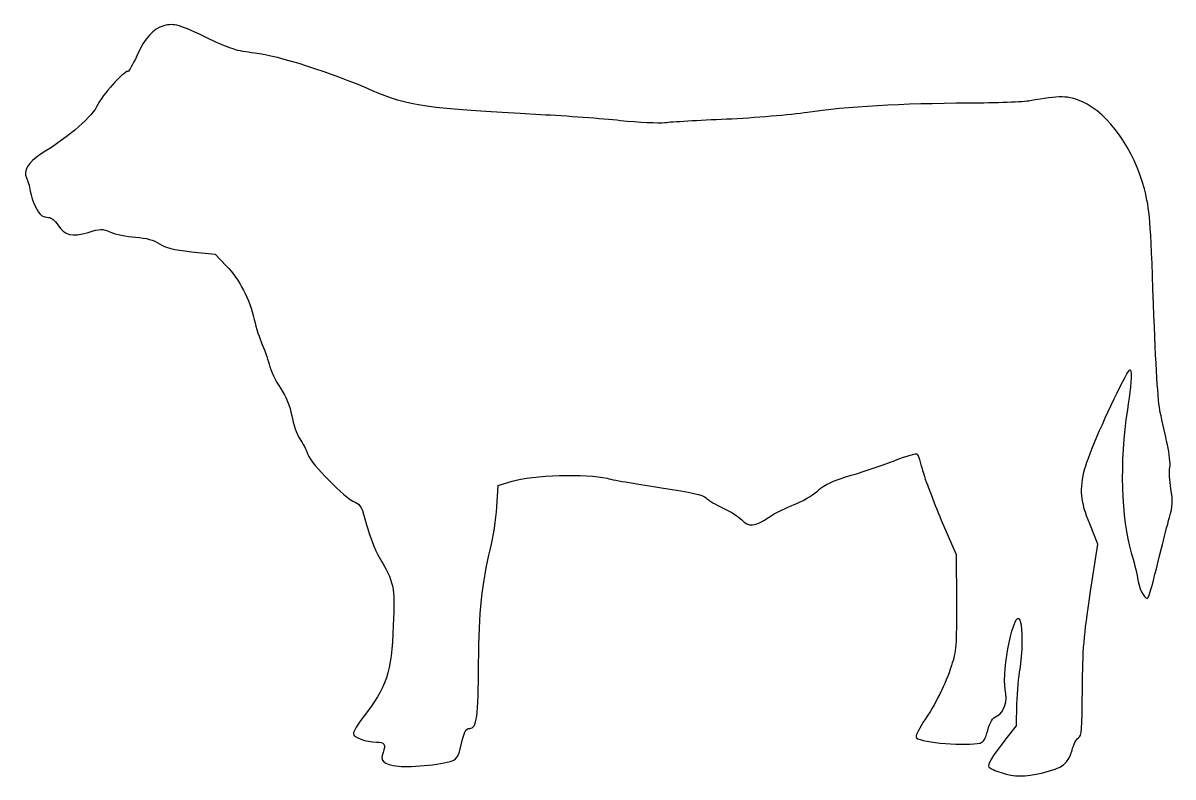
# Model space of a CAD drawing. Header units: centimetres. Extents: x -6.1 to 7.2, y -1.8 to 6.9.
import ezdxf

# ---------------------------------------------------------------- set-up
doc = ezdxf.new("R2010")
doc.units = ezdxf.units.CM
doc.header["$MEASUREMENT"] = 0
doc.layers.add('Layer 1', color=7, linetype='Continuous')

msp = doc.modelspace()

# ---------------------------------------------------------------- linework, layer by layer
at = {"layer": 'Layer 1'}
msp.add_open_spline([(5.23975, -1.76579), (5.17134, -1.74474), (5.10793, -1.71548), (5.09883, -1.70076), (5.09883, -1.70076), (5.07968, -1.66977), (5.13198, -1.58254), (5.29558, -1.37262), (5.29558, -1.37262), (5.29558, -1.37262), (5.41224, -1.22293), (5.41224, -1.22293), (5.41224, -1.22293), (5.41224, -1.22293), (5.41942, -0.96633), (5.41942, -0.96633), (5.41942, -0.96633), (5.42337, -0.8252), (5.43934, -0.6456), (5.4549, -0.56721), (5.4549, -0.56721), (5.48778, -0.4016), (5.48934, -0.07214), (5.45761, 0.00465), (5.45761, 0.00465), (5.39609, 0.15352), (5.24295, -0.57345), (5.28818, -0.79962), (5.28818, -0.79962), (5.31594, -0.93841), (5.27764, -1.06239), (5.19358, -1.10586), (5.19358, -1.10586), (5.13615, -1.13556), (5.10995, -1.1764), (5.08442, -1.276), (5.08442, -1.276), (5.06032, -1.37003), (5.03529, -1.41123), (4.99581, -1.42183), (4.99581, -1.42183), (4.84869, -1.46133), (4.31496, -1.41739), (4.25871, -1.36114), (4.25871, -1.36114), (4.24365, -1.34608), (4.2742, -1.27691), (4.33784, -1.18192), (4.33784, -1.18192), (4.48218, -0.96649), (4.5936, -0.74197), (4.66408, -0.52451), (4.66408, -0.52451), (4.71921, -0.3544), (4.72383, -0.29436), (4.72069, 0.2119), (4.72069, 0.2119), (4.72069, 0.2119), (4.71728, 0.7631), (4.71728, 0.7631), (4.71728, 0.7631), (4.71728, 0.7631), (4.5464, 1.1644), (4.5464, 1.1644), (4.5464, 1.1644), (4.45241, 1.38511), (4.35484, 1.64309), (4.32956, 1.73768), (4.32956, 1.73768), (4.30429, 1.83227), (4.276, 1.91868), (4.26671, 1.92971), (4.26671, 1.92971), (4.25742, 1.94074), (4.14488, 1.90857), (4.01663, 1.85822), (4.01663, 1.85822), (3.88838, 1.80787), (3.65737, 1.72919), (3.50328, 1.68339), (3.50328, 1.68339), (3.28395, 1.61819), (3.19858, 1.57851), (3.11013, 1.50065), (3.11013, 1.50065), (3.04799, 1.44595), (2.92601, 1.37526), (2.83907, 1.34356), (2.83907, 1.34356), (2.75213, 1.31186), (2.61973, 1.2447), (2.54485, 1.19431), (2.54485, 1.19431), (2.38302, 1.08541), (2.31247, 1.07979), (2.22853, 1.16914), (2.22853, 1.16914), (2.1942, 1.20569), (2.09988, 1.26591), (2.01894, 1.30296), (2.01894, 1.30296), (1.938, 1.34002), (1.84793, 1.39269), (1.81878, 1.42002), (1.81878, 1.42002), (1.77868, 1.45761), (1.65353, 1.48621), (1.30454, 1.53753), (1.30454, 1.53753), (1.05085, 1.57483), (0.76636, 1.62465), (0.67234, 1.64823), (0.67234, 1.64823), (0.43746, 1.70714), (-0.20046, 1.6875), (-0.43025, 1.6143), (-0.43025, 1.6143), (-0.43025, 1.6143), (-0.589, 1.56373), (-0.589, 1.56373), (-0.589, 1.56373), (-0.589, 1.56373), (-0.60573, 1.31337), (-0.60573, 1.31337), (-0.60573, 1.31337), (-0.61493, 1.17567), (-0.64776, 0.96034), (-0.67869, 0.83486), (-0.67869, 0.83486), (-0.78014, 0.42321), (-0.81269, 0.10889), (-0.81673, -0.49803), (-0.81673, -0.49803), (-0.82087, -1.11951), (-0.83916, -1.25209), (-0.92077, -1.25209), (-0.92077, -1.25209), (-0.96948, -1.25209), (-0.9811, -1.27851), (-1.04038, -1.52399), (-1.04038, -1.52399), (-1.05014, -1.56439), (-1.07837, -1.60829), (-1.10312, -1.62153), (-1.10312, -1.62153), (-1.18478, -1.66524), (-1.59691, -1.70932), (-1.74769, -1.69048), (-1.74769, -1.69048), (-1.92325, -1.66855), (-1.96397, -1.632), (-1.92553, -1.5309), (-1.92553, -1.5309), (-1.89121, -1.44062), (-1.9095, -1.41088), (-1.99947, -1.41069), (-1.99947, -1.41069), (-2.12679, -1.41043), (-2.26911, -1.35835), (-2.26911, -1.31202), (-2.26911, -1.31202), (-2.26911, -1.28814), (-2.21746, -1.20238), (-2.15434, -1.12144), (-2.15434, -1.12144), (-1.88216, -0.77244), (-1.82946, -0.61138), (-1.80677, -0.05917), (-1.80677, -0.05917), (-1.78798, 0.39817), (-1.79708, 0.44236), (-1.96986, 0.73322), (-1.96986, 0.73322), (-2.01771, 0.81376), (-2.08361, 0.98315), (-2.1163, 1.10962), (-2.1163, 1.10962), (-2.16843, 1.31126), (-2.18489, 1.34336), (-2.24996, 1.37032), (-2.24996, 1.37032), (-2.36636, 1.41854), (-2.75969, 1.81695), (-2.79534, 1.92276), (-2.79534, 1.92276), (-2.81247, 1.9736), (-2.85505, 2.05695), (-2.88996, 2.10797), (-2.88996, 2.10797), (-2.92489, 2.15901), (-2.96718, 2.27809), (-2.984, 2.37272), (-2.984, 2.37272), (-3.00534, 2.49279), (-3.04446, 2.58951), (-3.11362, 2.69316), (-3.11362, 2.69316), (-3.1681, 2.77481), (-3.22804, 2.89983), (-3.24682, 2.97097), (-3.24682, 2.97097), (-3.2656, 3.04211), (-3.30264, 3.14795), (-3.32914, 3.20616), (-3.32914, 3.20616), (-3.35564, 3.26437), (-3.39569, 3.39236), (-3.41815, 3.49059), (-3.41815, 3.49059), (-3.4726, 3.72873), (-3.58835, 3.95106), (-3.74295, 4.11445), (-3.74295, 4.11445), (-3.74295, 4.11445), (-3.86985, 4.24856), (-3.86985, 4.24856), (-3.86985, 4.24856), (-3.86985, 4.24856), (-4.14701, 4.27691), (-4.14701, 4.27691), (-4.14701, 4.27691), (-4.36319, 4.29902), (-4.44469, 4.31903), (-4.51743, 4.36785), (-4.51743, 4.36785), (-4.58469, 4.413), (-4.66231, 4.43448), (-4.79589, 4.44491), (-4.79589, 4.44491), (-4.89775, 4.45286), (-5.02814, 4.47919), (-5.08564, 4.50342), (-5.08564, 4.50342), (-5.18377, 4.54477), (-5.19967, 4.54459), (-5.34501, 4.50059), (-5.34501, 4.50059), (-5.53201, 4.44397), (-5.61814, 4.46551), (-5.69531, 4.58817), (-5.69531, 4.58817), (-5.72518, 4.63565), (-5.77154, 4.67319), (-5.80131, 4.67399), (-5.80131, 4.67399), (-5.83041, 4.67477), (-5.86745, 4.68416), (-5.88361, 4.69485), (-5.88361, 4.69485), (-5.92951, 4.72522), (-5.99333, 4.86447), (-6.01419, 4.97979), (-6.01419, 4.97979), (-6.02463, 5.0375), (-6.04451, 5.10663), (-6.05836, 5.13341), (-6.05836, 5.13341), (-6.09881, 5.2116), (-6.03767, 5.31533), (-5.89996, 5.40217), (-5.89996, 5.40217), (-5.53784, 5.63052), (-5.29588, 5.84137), (-5.23195, 5.98429), (-5.23195, 5.98429), (-5.18594, 6.08714), (-4.93085, 6.36794), (-4.88342, 6.36794), (-4.88342, 6.36794), (-4.87044, 6.36794), (-4.82385, 6.44831), (-4.77988, 6.54653), (-4.77988, 6.54653), (-4.68368, 6.76143), (-4.59266, 6.86277), (-4.46497, 6.89716), (-4.46497, 6.89716), (-4.34598, 6.9292), (-4.28703, 6.91198), (-3.936, 6.74259), (-3.936, 6.74259), (-3.69936, 6.6284), (-3.62162, 6.60431), (-3.41145, 6.58006), (-3.41145, 6.58006), (-3.13458, 6.54811), (-2.53259, 6.35569), (-2.04745, 6.14406), (-2.04745, 6.14406), (-1.63804, 5.96547), (-1.42192, 5.93452), (-0.09954, 5.86504), (-0.09954, 5.86504), (0.19878, 5.84937), (0.6155, 5.81831), (0.8265, 5.79602), (0.8265, 5.79602), (1.03751, 5.77373), (1.26968, 5.76259), (1.34244, 5.77125), (1.34244, 5.77125), (1.4152, 5.77992), (1.73667, 5.79856), (2.05682, 5.81267), (2.05682, 5.81267), (2.37697, 5.82679), (2.79964, 5.86247), (2.99609, 5.89196), (2.99609, 5.89196), (3.43561, 5.95794), (4.09428, 5.99555), (4.8614, 5.99846), (4.8614, 5.99846), (5.18155, 5.99967), (5.50302, 6.01196), (5.57578, 6.02577), (5.57578, 6.02577), (5.91156, 6.08948), (6.02399, 6.08755), (6.18172, 6.01534), (6.18172, 6.01534), (6.48766, 5.87527), (6.78349, 5.45934), (6.90049, 5.00472), (6.90049, 5.00472), (6.96355, 4.75972), (6.97117, 4.66372), (7.00651, 3.66918), (7.00651, 3.66918), (7.03244, 2.93929), (7.05743, 2.53856), (7.08486, 2.41241), (7.08486, 2.41241), (7.10701, 2.31055), (7.1443, 2.14226), (7.16772, 2.03843), (7.16772, 2.03843), (7.19114, 1.93461), (7.20352, 1.81554), (7.19522, 1.77385), (7.19522, 1.77385), (7.18692, 1.73215), (7.19289, 1.62065), (7.20849, 1.52606), (7.20849, 1.52606), (7.2321, 1.38285), (7.22932, 1.32752), (7.19185, 1.19533), (7.19185, 1.19533), (7.1671, 1.10802), (7.12497, 0.94728), (7.09822, 0.83814), (7.09822, 0.83814), (6.97524, 0.33641), (6.95251, 0.25606), (6.93348, 0.25606), (6.93348, 0.25606), (6.89475, 0.25606), (6.83756, 0.37567), (6.81962, 0.49419), (6.81962, 0.49419), (6.80971, 0.55967), (6.77786, 0.69064), (6.74884, 0.78523), (6.74884, 0.78523), (6.62817, 1.17854), (6.60984, 1.84367), (6.70317, 2.44226), (6.70317, 2.44226), (6.73295, 2.6333), (6.75317, 2.8238), (6.7481, 2.86559), (6.7481, 2.86559), (6.73958, 2.93578), (6.73208, 2.92848), (6.64988, 2.76994), (6.64988, 2.76994), (6.48161, 2.44541), (6.24934, 1.91292), (6.21025, 1.76208), (6.21025, 1.76208), (6.14744, 1.51968), (6.15955, 1.38057), (6.26629, 1.11876), (6.26629, 1.11876), (6.26629, 1.11876), (6.36148, 0.88529), (6.36148, 0.88529), (6.36148, 0.88529), (6.36148, 0.88529), (6.27367, 0.31271), (6.27367, 0.31271), (6.27367, 0.31271), (6.19769, -0.18273), (6.18539, -0.33251), (6.18235, -0.79905), (6.18235, -0.79905), (6.17929, -1.26949), (6.1733, -1.34133), (6.13534, -1.36257), (6.13534, -1.36257), (6.11141, -1.37596), (6.07841, -1.44022), (6.06201, -1.50538), (6.06201, -1.50538), (6.02376, -1.65728), (5.94924, -1.71435), (5.72147, -1.76615), (5.72147, -1.76615), (5.50137, -1.81621), (5.40355, -1.81612), (5.23974, -1.76573), (5.23974, -1.76573), (5.23974, -1.76573), (5.23975, -1.76579), (5.23975, -1.76579)], degree=3, knots=[0, 0, 0, 0, 0.00952381, 0.00952381, 0.00952381, 0.00952381, 0.01904762, 0.01904762, 0.01904762, 0.01904762, 0.02857143, 0.02857143, 0.02857143, 0.02857143, 0.03809524, 0.03809524, 0.03809524, 0.03809524, 0.04761905, 0.04761905, 0.04761905, 0.04761905, 0.05714286, 0.05714286, 0.05714286, 0.05714286, 0.06666667, 0.06666667, 0.06666667, 0.06666667, 0.07619048, 0.07619048, 0.07619048, 0.07619048, 0.08571429, 0.08571429, 0.08571429, 0.08571429, 0.0952381, 0.0952381, 0.0952381, 0.0952381, 0.1047619, 0.1047619, 0.1047619, 0.1047619, 0.11428571, 0.11428571, 0.11428571, 0.11428571, 0.12380952, 0.12380952, 0.12380952, 0.12380952, 0.13333333, 0.13333333, 0.13333333, 0.13333333, 0.14285714, 0.14285714, 0.14285714, 0.14285714, 0.15238095, 0.15238095, 0.15238095, 0.15238095, 0.16190476, 0.16190476, 0.16190476, 0.16190476, 0.17142857, 0.17142857, 0.17142857, 0.17142857, 0.18095238, 0.18095238, 0.18095238, 0.18095238, 0.19047619, 0.19047619, 0.19047619, 0.19047619, 0.2, 0.2, 0.2, 0.2, 0.20952381, 0.20952381, 0.20952381, 0.20952381, 0.21904762, 0.21904762, 0.21904762, 0.21904762, 0.22857143, 0.22857143, 0.22857143, 0.22857143, 0.23809524, 0.23809524, 0.23809524, 0.23809524, 0.24761905, 0.24761905, 0.24761905, 0.24761905, 0.25714286, 0.25714286, 0.25714286, 0.25714286, 0.26666667, 0.26666667, 0.26666667, 0.26666667, 0.27619048, 0.27619048, 0.27619048, 0.27619048, 0.28571429, 0.28571429, 0.28571429, 0.28571429, 0.2952381, 0.2952381, 0.2952381, 0.2952381, 0.3047619, 0.3047619, 0.3047619, 0.3047619, 0.31428571, 0.31428571, 0.31428571, 0.31428571, 0.32380952, 0.32380952, 0.32380952, 0.32380952, 0.33333333, 0.33333333, 0.33333333, 0.33333333, 0.34285714, 0.34285714, 0.34285714, 0.34285714, 0.35238095, 0.35238095, 0.35238095, 0.35238095, 0.36190476, 0.36190476, 0.36190476, 0.36190476, 0.37142857, 0.37142857, 0.37142857, 0.37142857, 0.38095238, 0.38095238, 0.38095238, 0.38095238, 0.39047619, 0.39047619, 0.39047619, 0.39047619, 0.4, 0.4, 0.4, 0.4, 0.40952381, 0.40952381, 0.40952381, 0.40952381, 0.41904762, 0.41904762, 0.41904762, 0.41904762, 0.42857143, 0.42857143, 0.42857143, 0.42857143, 0.43809524, 0.43809524, 0.43809524, 0.43809524, 0.44761905, 0.44761905, 0.44761905, 0.44761905, 0.45714286, 0.45714286, 0.45714286, 0.45714286, 0.46666667, 0.46666667, 0.46666667, 0.46666667, 0.47619048, 0.47619048, 0.47619048, 0.47619048, 0.48571429, 0.48571429, 0.48571429, 0.48571429, 0.4952381, 0.4952381, 0.4952381, 0.4952381, 0.5047619, 0.5047619, 0.5047619, 0.5047619, 0.51428571, 0.51428571, 0.51428571, 0.51428571, 0.52380952, 0.52380952, 0.52380952, 0.52380952, 0.53333333, 0.53333333, 0.53333333, 0.53333333, 0.54285714, 0.54285714, 0.54285714, 0.54285714, 0.55238095, 0.55238095, 0.55238095, 0.55238095, 0.56190476, 0.56190476, 0.56190476, 0.56190476, 0.57142857, 0.57142857, 0.57142857, 0.57142857, 0.58095238, 0.58095238, 0.58095238, 0.58095238, 0.59047619, 0.59047619, 0.59047619, 0.59047619, 0.6, 0.6, 0.6, 0.6, 0.60952381, 0.60952381, 0.60952381, 0.60952381, 0.61904762, 0.61904762, 0.61904762, 0.61904762, 0.62857143, 0.62857143, 0.62857143, 0.62857143, 0.63809524, 0.63809524, 0.63809524, 0.63809524, 0.64761905, 0.64761905, 0.64761905, 0.64761905, 0.65714286, 0.65714286, 0.65714286, 0.65714286, 0.66666667, 0.66666667, 0.66666667, 0.66666667, 0.67619048, 0.67619048, 0.67619048, 0.67619048, 0.68571429, 0.68571429, 0.68571429, 0.68571429, 0.6952381, 0.6952381, 0.6952381, 0.6952381, 0.7047619, 0.7047619, 0.7047619, 0.7047619, 0.71428571, 0.71428571, 0.71428571, 0.71428571, 0.72380952, 0.72380952, 0.72380952, 0.72380952, 0.73333333, 0.73333333, 0.73333333, 0.73333333, 0.74285714, 0.74285714, 0.74285714, 0.74285714, 0.75238095, 0.75238095, 0.75238095, 0.75238095, 0.76190476, 0.76190476, 0.76190476, 0.76190476, 0.77142857, 0.77142857, 0.77142857, 0.77142857, 0.78095238, 0.78095238, 0.78095238, 0.78095238, 0.79047619, 0.79047619, 0.79047619, 0.79047619, 0.8, 0.8, 0.8, 0.8, 0.80952381, 0.80952381, 0.80952381, 0.80952381, 0.81904762, 0.81904762, 0.81904762, 0.81904762, 0.82857143, 0.82857143, 0.82857143, 0.82857143, 0.83809524, 0.83809524, 0.83809524, 0.83809524, 0.84761905, 0.84761905, 0.84761905, 0.84761905, 0.85714286, 0.85714286, 0.85714286, 0.85714286, 0.86666667, 0.86666667, 0.86666667, 0.86666667, 0.87619048, 0.87619048, 0.87619048, 0.87619048, 0.88571429, 0.88571429, 0.88571429, 0.88571429, 0.8952381, 0.8952381, 0.8952381, 0.8952381, 0.9047619, 0.9047619, 0.9047619, 0.9047619, 0.91428571, 0.91428571, 0.91428571, 0.91428571, 0.92380952, 0.92380952, 0.92380952, 0.92380952, 0.93333333, 0.93333333, 0.93333333, 0.93333333, 0.94285714, 0.94285714, 0.94285714, 0.94285714, 0.95238095, 0.95238095, 0.95238095, 0.95238095, 0.96190476, 0.96190476, 0.96190476, 0.96190476, 0.97142857, 0.97142857, 0.97142857, 0.97142857, 0.98095238, 0.98095238, 0.98095238, 0.98095238, 1, 1, 1, 1], dxfattribs=at)

doc.saveas('drawing.dxf')
